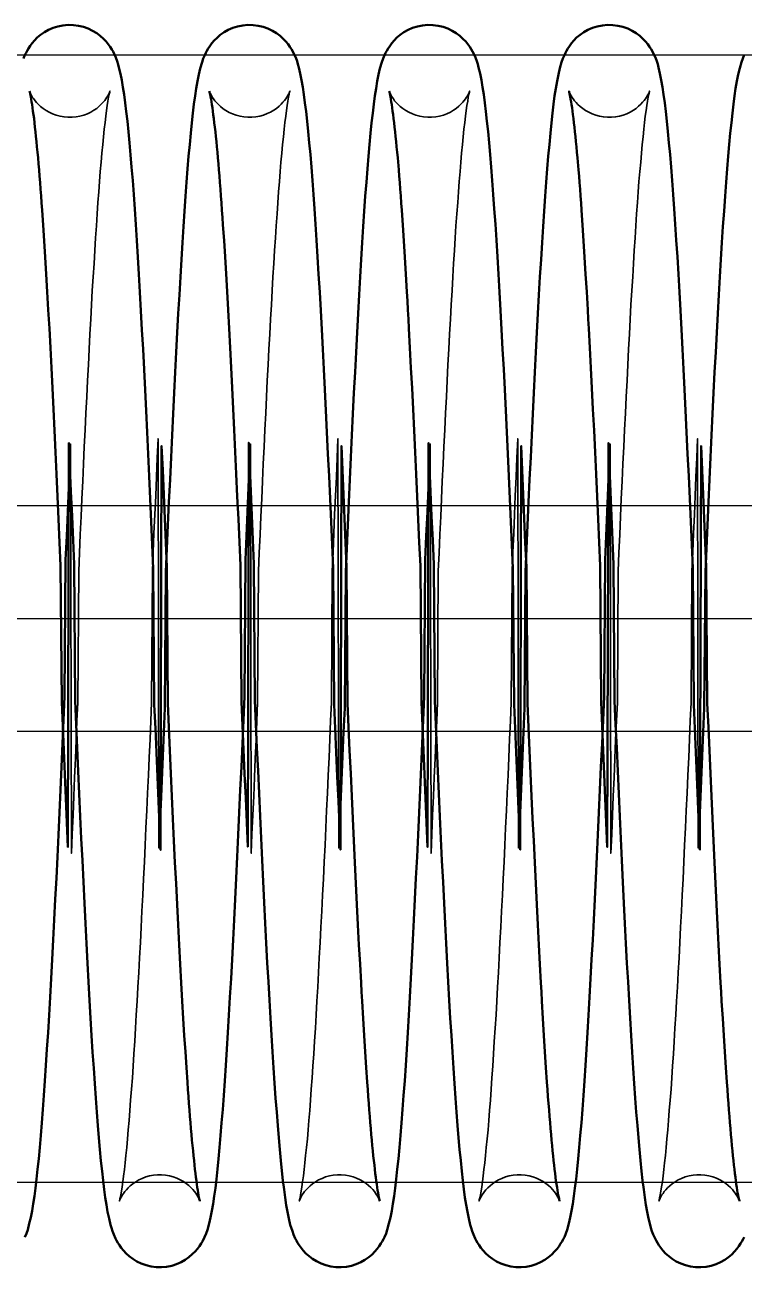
# Model space of a CAD drawing. Header units: millimetres. Extents: x 0 to 190005487, y 0 to 455456909.
# Drawn here: x 92431.6 to 92463.5, y 28280.8 to 28335.9 of the extents above; entities that cross this region are included whole.
import ezdxf

# ---------------------------------------------------------------- set-up
doc = ezdxf.new("R2010")
doc.units = ezdxf.units.MM
doc.header["$LTSCALE"] = 400
doc.header["$MEASUREMENT"] = 0
doc.linetypes.add('ACAD_ISO04W100', pattern=[30, 24, -3, 0, -3])
doc.linetypes.add('CEN', pattern=[35, 30, -2, 1, -2])
doc.layers.get('0').update_dxf_attribs({"linetype": 'CONTINUOUS'})
doc.layers.add('cen', color=1, linetype='ACAD_ISO04W100')
doc.layers.add('가려진 것(ISO)', color=7, linetype='CONTINUOUS', lineweight=35)
doc.layers.add('가시적인 것(ISO)', color=7, linetype='CONTINUOUS', lineweight=50)

# ---------------------------------------------------------------- blocks, each defined once
blk = doc.blocks.new('토션스프링 3')
at = {"layer": '가려진 것(ISO)', "flags": 128}
for points in [[(21462081.22, -50952857.63), (21462081.23, -50952857.65), (21462081.25, -50952857.7), (21462081.29, -50952857.81), (21462081.37, -50952857.97), (21462081.43, -50952858.07), (21462081.5, -50952858.19), (21462081.59, -50952858.33), (21462081.71, -50952858.48), (21462081.85, -50952858.65), (21462082.01, -50952858.82), (21462082.21, -50952859), (21462082.44, -50952859.18), (21462082.69, -50952859.35), (21462082.97, -50952859.51), (21462083.27, -50952859.65), (21462083.59, -50952859.77), (21462083.93, -50952859.86), (21462084.28, -50952859.92), (21462084.63, -50952859.95), (21462084.99, -50952859.95), (21462085.35, -50952859.91), (21462085.69, -50952859.85), (21462086.03, -50952859.76), (21462086.35, -50952859.64), (21462086.65, -50952859.49), (21462086.93, -50952859.33), (21462087.18, -50952859.16), (21462087.4, -50952858.98), (21462087.59, -50952858.8), (21462087.75, -50952858.62), (21462087.89, -50952858.46), (21462088, -50952858.31), (21462088.09, -50952858.17), (21462088.16, -50952858.06), (21462088.22, -50952857.95), (21462088.26, -50952857.87), (21462088.32, -50952857.74), (21462088.35, -50952857.67), (21462088.36, -50952857.63), (21462088.36, -50952857.63), (21462088.35, -50952857.67), (21462088.33, -50952857.73), (21462088.31, -50952857.81), (21462088.29, -50952857.91), (21462088.24, -50952858.17), (21462088.18, -50952858.51), (21462088.12, -50952858.9), (21462088.06, -50952859.35), (21462087.99, -50952859.86), (21462087.92, -50952860.41), (21462087.85, -50952861.02), (21462087.78, -50952861.68), (21462087.72, -50952862.38), (21462087.64, -50952863.13), (21462087.57, -50952863.92), (21462087.5, -50952864.76), (21462087.43, -50952865.64), (21462087.36, -50952866.56), (21462087.29, -50952867.52), (21462087.22, -50952868.53), (21462087.15, -50952869.57), (21462087.08, -50952870.65), (21462087.01, -50952871.77), (21462086.94, -50952872.92), (21462086.86, -50952874.11), (21462086.79, -50952875.33), (21462086.72, -50952876.58), (21462086.65, -50952877.86), (21462086.58, -50952879.18), (21462086.51, -50952880.53), (21462086.44, -50952881.9), (21462086.36, -50952883.31), (21462086.29, -50952884.74), (21462086.22, -50952886.2), (21462086.15, -50952887.68), (21462086.08, -50952889.18), (21462086.01, -50952890.7), (21462085.94, -50952892.23), (21462085.86, -50952893.79), (21462085.79, -50952895.37), (21462085.72, -50952896.96), (21462085.65, -50952898.58), (21462085.58, -50952900.21), (21462085.51, -50952911.85), (21462085.43, -50952913.5), (21462085.36, -50952915.16), (21462085.29, -50952916.83), (21462085.22, -50952918.5), (21462085.15, -50952920.18), (21462085.08, -50952921.86), (21462085.01, -50952923.54), (21462084.93, -50952925.23), (21462084.86, -50952888.93), (21462084.79, -50952890.62)], [(21462097.17, -50952857.63), (21462097.17, -50952857.65), (21462097.2, -50952857.7), (21462097.24, -50952857.81), (21462097.32, -50952857.97), (21462097.38, -50952858.08), (21462097.45, -50952858.2), (21462097.54, -50952858.33), (21462097.66, -50952858.48), (21462097.8, -50952858.65), (21462097.97, -50952858.83), (21462098.16, -50952859.01), (21462098.39, -50952859.19), (21462098.64, -50952859.36), (21462098.93, -50952859.52), (21462099.23, -50952859.66), (21462099.55, -50952859.77), (21462099.89, -50952859.86), (21462100.24, -50952859.92), (21462100.59, -50952859.95), (21462100.95, -50952859.95), (21462101.3, -50952859.91), (21462101.65, -50952859.85), (21462101.98, -50952859.76), (21462102.3, -50952859.63), (21462102.6, -50952859.49), (21462102.88, -50952859.33), (21462103.13, -50952859.16), (21462103.35, -50952858.98), (21462103.54, -50952858.8), (21462103.7, -50952858.62), (21462103.84, -50952858.46), (21462103.95, -50952858.31), (21462104.04, -50952858.17), (21462104.11, -50952858.05), (21462104.17, -50952857.95), (21462104.21, -50952857.87), (21462104.27, -50952857.74), (21462104.29, -50952857.67), (21462104.31, -50952857.63), (21462104.31, -50952857.64), (21462104.3, -50952857.67), (21462104.28, -50952857.73), (21462104.26, -50952857.81), (21462104.24, -50952857.91), (21462104.19, -50952858.17), (21462104.13, -50952858.51), (21462104.07, -50952858.9), (21462104, -50952859.35), (21462103.94, -50952859.86), (21462103.87, -50952860.42), (21462103.8, -50952861.02), (21462103.73, -50952861.68), (21462103.66, -50952862.38), (21462103.59, -50952863.13), (21462103.52, -50952863.93), (21462103.45, -50952864.76), (21462103.38, -50952865.64), (21462103.31, -50952866.56), (21462103.24, -50952867.53), (21462103.17, -50952868.53), (21462103.1, -50952869.57), (21462103.03, -50952870.66), (21462102.95, -50952871.77), (21462102.88, -50952872.93), (21462102.81, -50952874.11), (21462102.74, -50952875.33), (21462102.67, -50952876.58), (21462102.6, -50952877.86), (21462102.53, -50952879.18), (21462102.45, -50952880.53), (21462102.38, -50952881.91), (21462102.31, -50952883.31), (21462102.24, -50952884.74), (21462102.17, -50952886.2), (21462102.1, -50952887.68), (21462102.03, -50952889.18), (21462101.95, -50952890.7), (21462101.88, -50952892.24), (21462101.81, -50952893.79), (21462101.74, -50952895.37), (21462101.67, -50952896.97), (21462101.6, -50952898.58), (21462101.52, -50952900.21), (21462101.45, -50952911.85), (21462101.38, -50952913.5), (21462101.31, -50952915.16), (21462101.24, -50952916.83), (21462101.17, -50952918.5), (21462101.1, -50952920.18), (21462101.02, -50952921.86), (21462100.95, -50952923.54), (21462100.88, -50952925.23), (21462100.81, -50952888.93), (21462100.74, -50952890.62)], [(21462113.12, -50952857.63), (21462113.12, -50952857.65), (21462113.14, -50952857.7), (21462113.19, -50952857.81), (21462113.26, -50952857.97), (21462113.32, -50952858.07), (21462113.4, -50952858.19), (21462113.49, -50952858.33), (21462113.6, -50952858.48), (21462113.74, -50952858.65), (21462113.91, -50952858.82), (21462114.1, -50952859), (21462114.33, -50952859.18), (21462114.58, -50952859.35), (21462114.86, -50952859.51), (21462115.17, -50952859.65), (21462115.49, -50952859.77), (21462115.82, -50952859.86), (21462116.17, -50952859.92), (21462116.53, -50952859.95), (21462116.88, -50952859.95), (21462117.24, -50952859.92), (21462117.59, -50952859.85), (21462117.92, -50952859.76), (21462118.24, -50952859.64), (21462118.54, -50952859.49), (21462118.82, -50952859.33), (21462119.07, -50952859.16), (21462119.29, -50952858.98), (21462119.48, -50952858.8), (21462119.65, -50952858.62), (21462119.78, -50952858.46), (21462119.89, -50952858.31), (21462119.98, -50952858.17), (21462120.06, -50952858.06), (21462120.11, -50952857.95), (21462120.15, -50952857.87), (21462120.21, -50952857.74), (21462120.24, -50952857.67), (21462120.25, -50952857.63), (21462120.25, -50952857.63), (21462120.24, -50952857.67), (21462120.23, -50952857.73), (21462120.21, -50952857.81), (21462120.19, -50952857.91), (21462120.13, -50952858.17), (21462120.08, -50952858.51), (21462120.01, -50952858.9), (21462119.95, -50952859.35), (21462119.88, -50952859.86), (21462119.82, -50952860.41), (21462119.75, -50952861.02), (21462119.68, -50952861.68), (21462119.61, -50952862.38), (21462119.54, -50952863.13), (21462119.47, -50952863.92), (21462119.4, -50952864.76), (21462119.33, -50952865.64), (21462119.26, -50952866.56), (21462119.19, -50952867.52), (21462119.11, -50952868.53), (21462119.04, -50952869.57), (21462118.97, -50952870.65), (21462118.9, -50952871.77), (21462118.83, -50952872.92), (21462118.76, -50952874.11), (21462118.69, -50952875.33), (21462118.62, -50952876.58), (21462118.54, -50952877.86), (21462118.47, -50952879.18), (21462118.4, -50952880.53), (21462118.33, -50952881.9), (21462118.26, -50952883.31), (21462118.19, -50952884.74), (21462118.12, -50952886.2), (21462118.04, -50952887.68), (21462117.97, -50952889.18), (21462117.9, -50952890.7), (21462117.83, -50952892.23), (21462117.76, -50952893.79), (21462117.69, -50952895.37), (21462117.62, -50952896.96), (21462117.54, -50952898.58), (21462117.47, -50952900.21), (21462117.4, -50952911.85), (21462117.33, -50952913.5), (21462117.26, -50952915.16), (21462117.19, -50952916.83), (21462117.11, -50952918.5), (21462117.04, -50952920.18), (21462116.97, -50952921.86), (21462116.9, -50952923.54), (21462116.83, -50952925.23), (21462116.76, -50952888.93), (21462116.68, -50952890.62)], [(21462129.06, -50952857.63), (21462129.07, -50952857.65), (21462129.09, -50952857.7), (21462129.13, -50952857.81), (21462129.21, -50952857.97), (21462129.27, -50952858.07), (21462129.34, -50952858.19), (21462129.43, -50952858.33), (21462129.55, -50952858.48), (21462129.69, -50952858.65), (21462129.85, -50952858.82), (21462130.05, -50952859), (21462130.28, -50952859.18), (21462130.53, -50952859.35), (21462130.81, -50952859.51), (21462131.11, -50952859.65), (21462131.43, -50952859.77), (21462131.77, -50952859.86), (21462132.12, -50952859.92), (21462132.47, -50952859.95), (21462132.83, -50952859.95), (21462133.19, -50952859.92), (21462133.53, -50952859.85), (21462133.87, -50952859.76), (21462134.19, -50952859.64), (21462134.49, -50952859.49), (21462134.77, -50952859.33), (21462135.02, -50952859.16), (21462135.24, -50952858.98), (21462135.43, -50952858.8), (21462135.59, -50952858.62), (21462135.73, -50952858.46), (21462135.84, -50952858.31), (21462135.93, -50952858.17), (21462136, -50952858.06), (21462136.06, -50952857.95), (21462136.1, -50952857.87), (21462136.16, -50952857.74), (21462136.19, -50952857.67), (21462136.2, -50952857.63), (21462136.2, -50952857.63), (21462136.19, -50952857.67), (21462136.17, -50952857.73), (21462136.16, -50952857.81), (21462136.13, -50952857.91), (21462136.08, -50952858.17), (21462136.02, -50952858.51), (21462135.96, -50952858.9), (21462135.9, -50952859.35), (21462135.83, -50952859.86), (21462135.76, -50952860.41), (21462135.69, -50952861.02), (21462135.63, -50952861.68), (21462135.56, -50952862.38), (21462135.49, -50952863.13), (21462135.42, -50952863.92), (21462135.34, -50952864.76), (21462135.27, -50952865.64), (21462135.2, -50952866.56), (21462135.13, -50952867.52), (21462135.06, -50952868.53), (21462134.99, -50952869.57), (21462134.92, -50952870.65), (21462134.85, -50952871.77), (21462134.78, -50952872.92), (21462134.71, -50952874.11), (21462134.63, -50952875.33), (21462134.56, -50952876.58), (21462134.49, -50952877.86), (21462134.42, -50952879.18), (21462134.35, -50952880.53), (21462134.28, -50952881.9), (21462134.21, -50952883.31), (21462134.13, -50952884.74), (21462134.06, -50952886.2), (21462133.99, -50952887.68), (21462133.92, -50952889.18), (21462133.85, -50952890.7), (21462133.78, -50952892.23), (21462133.7, -50952893.79), (21462133.63, -50952895.37), (21462133.56, -50952896.96), (21462133.49, -50952898.58), (21462133.42, -50952900.21), (21462133.35, -50952911.85), (21462133.28, -50952913.5), (21462133.2, -50952915.16), (21462133.13, -50952916.83), (21462133.06, -50952918.5), (21462132.99, -50952920.18), (21462132.92, -50952921.86), (21462132.85, -50952923.54), (21462132.77, -50952925.23), (21462132.7, -50952888.93), (21462132.63, -50952890.62)], [(21462096.33, -50952956.08), (21462096.33, -50952956.06), (21462096.31, -50952956.01), (21462096.26, -50952955.9), (21462096.18, -50952955.74), (21462096.13, -50952955.64), (21462096.05, -50952955.52), (21462095.96, -50952955.38), (21462095.85, -50952955.23), (21462095.71, -50952955.06), (21462095.54, -50952954.89), (21462095.35, -50952954.71), (21462095.12, -50952954.53), (21462094.87, -50952954.36), (21462094.59, -50952954.2), (21462094.29, -50952954.06), (21462093.96, -50952953.94), (21462093.63, -50952953.85), (21462093.28, -50952953.79), (21462092.92, -50952953.76), (21462092.57, -50952953.76), (21462092.22, -50952953.79), (21462091.87, -50952953.86), (21462091.53, -50952953.95), (21462091.21, -50952954.07), (21462090.91, -50952954.21), (21462090.64, -50952954.37), (21462090.38, -50952954.55), (21462090.16, -50952954.73), (21462089.97, -50952954.91), (21462089.81, -50952955.08), (21462089.67, -50952955.25), (21462089.56, -50952955.4), (21462089.47, -50952955.53), (21462089.4, -50952955.65), (21462089.34, -50952955.75), (21462089.3, -50952955.84), (21462089.24, -50952955.97), (21462089.21, -50952956.04), (21462089.2, -50952956.08), (21462089.2, -50952956.08), (21462089.21, -50952956.04), (21462089.22, -50952955.99), (21462089.24, -50952955.9), (21462089.26, -50952955.8), (21462089.31, -50952955.54), (21462089.37, -50952955.21), (21462089.43, -50952954.82), (21462089.49, -50952954.37), (21462089.56, -50952953.87), (21462089.63, -50952953.3), (21462089.7, -50952952.69), (21462089.77, -50952952.03), (21462089.84, -50952951.32), (21462089.91, -50952950.56), (21462089.98, -50952949.77), (21462090.05, -50952948.93), (21462090.12, -50952948.05), (21462090.19, -50952947.13), (21462090.26, -50952946.17), (21462090.34, -50952945.16), (21462090.41, -50952944.12), (21462090.48, -50952943.03), (21462090.55, -50952941.91), (21462090.62, -50952940.76), (21462090.69, -50952939.57), (21462090.76, -50952938.35), (21462090.84, -50952937.1), (21462090.91, -50952935.82), (21462090.98, -50952934.51), (21462091.05, -50952933.16), (21462091.12, -50952931.78), (21462091.19, -50952930.38), (21462091.26, -50952928.95), (21462091.34, -50952927.49), (21462091.41, -50952926.01), (21462091.48, -50952924.51), (21462091.55, -50952922.99), (21462091.62, -50952921.45), (21462091.69, -50952919.89), (21462091.76, -50952918.32), (21462091.84, -50952916.73), (21462091.91, -50952915.12), (21462091.98, -50952913.49), (21462092.05, -50952911.85), (21462092.12, -50952900.2), (21462092.19, -50952898.54), (21462092.26, -50952896.87), (21462092.34, -50952895.2), (21462092.41, -50952893.52), (21462092.48, -50952891.84), (21462092.55, -50952890.16), (21462092.62, -50952888.47), (21462092.69, -50952924.78), (21462092.76, -50952923.09)], [(21462112.28, -50952956.08), (21462112.27, -50952956.06), (21462112.25, -50952956.01), (21462112.21, -50952955.9), (21462112.13, -50952955.74), (21462112.07, -50952955.64), (21462112, -50952955.52), (21462111.91, -50952955.38), (21462111.8, -50952955.23), (21462111.66, -50952955.06), (21462111.49, -50952954.89), (21462111.29, -50952954.71), (21462111.07, -50952954.53), (21462110.81, -50952954.36), (21462110.53, -50952954.2), (21462110.23, -50952954.06), (21462109.91, -50952953.94), (21462109.57, -50952953.85), (21462109.23, -50952953.79), (21462108.87, -50952953.76), (21462108.52, -50952953.76), (21462108.16, -50952953.79), (21462107.81, -50952953.86), (21462107.48, -50952953.95), (21462107.16, -50952954.07), (21462106.86, -50952954.21), (21462106.58, -50952954.37), (21462106.33, -50952954.55), (21462106.11, -50952954.73), (21462105.92, -50952954.91), (21462105.75, -50952955.08), (21462105.62, -50952955.25), (21462105.5, -50952955.4), (21462105.41, -50952955.53), (21462105.34, -50952955.65), (21462105.29, -50952955.75), (21462105.24, -50952955.84), (21462105.19, -50952955.97), (21462105.16, -50952956.04), (21462105.14, -50952956.08), (21462105.14, -50952956.08), (21462105.15, -50952956.04), (21462105.17, -50952955.99), (21462105.19, -50952955.9), (21462105.21, -50952955.8), (21462105.26, -50952955.54), (21462105.32, -50952955.21), (21462105.38, -50952954.82), (21462105.44, -50952954.37), (21462105.51, -50952953.86), (21462105.57, -50952953.3), (21462105.64, -50952952.69), (21462105.71, -50952952.03), (21462105.79, -50952951.32), (21462105.86, -50952950.56), (21462105.93, -50952949.77), (21462106, -50952948.93), (21462106.07, -50952948.05), (21462106.14, -50952947.13), (21462106.21, -50952946.17), (21462106.28, -50952945.16), (21462106.35, -50952944.12), (21462106.43, -50952943.03), (21462106.5, -50952941.91), (21462106.57, -50952940.76), (21462106.64, -50952939.57), (21462106.71, -50952938.35), (21462106.78, -50952937.1), (21462106.85, -50952935.82), (21462106.92, -50952934.51), (21462107, -50952933.16), (21462107.07, -50952931.78), (21462107.14, -50952930.38), (21462107.21, -50952928.95), (21462107.28, -50952927.49), (21462107.35, -50952926.01), (21462107.43, -50952924.51), (21462107.5, -50952922.99), (21462107.57, -50952921.45), (21462107.64, -50952919.89), (21462107.71, -50952918.32), (21462107.78, -50952916.73), (21462107.85, -50952915.12), (21462107.92, -50952913.49), (21462108, -50952911.85), (21462108.07, -50952900.2), (21462108.14, -50952898.54), (21462108.21, -50952896.87), (21462108.28, -50952895.2), (21462108.35, -50952893.52), (21462108.43, -50952891.84), (21462108.5, -50952890.16), (21462108.57, -50952888.47), (21462108.64, -50952924.78), (21462108.71, -50952923.09)], [(21462128.23, -50952956.08), (21462128.22, -50952956.06), (21462128.2, -50952956.01), (21462128.16, -50952955.9), (21462128.08, -50952955.74), (21462128.02, -50952955.64), (21462127.95, -50952955.52), (21462127.86, -50952955.38), (21462127.74, -50952955.23), (21462127.6, -50952955.06), (21462127.44, -50952954.89), (21462127.24, -50952954.71), (21462127.02, -50952954.53), (21462126.76, -50952954.36), (21462126.48, -50952954.2), (21462126.18, -50952954.06), (21462125.86, -50952953.94), (21462125.52, -50952953.85), (21462125.17, -50952953.79), (21462124.82, -50952953.76), (21462124.46, -50952953.76), (21462124.11, -50952953.79), (21462123.76, -50952953.86), (21462123.43, -50952953.95), (21462123.11, -50952954.07), (21462122.81, -50952954.21), (21462122.53, -50952954.37), (21462122.28, -50952954.55), (21462122.06, -50952954.73), (21462121.86, -50952954.91), (21462121.7, -50952955.08), (21462121.56, -50952955.25), (21462121.45, -50952955.4), (21462121.36, -50952955.53), (21462121.29, -50952955.65), (21462121.23, -50952955.75), (21462121.19, -50952955.84), (21462121.13, -50952955.97), (21462121.1, -50952956.04), (21462121.09, -50952956.08), (21462121.09, -50952956.08), (21462121.1, -50952956.04), (21462121.11, -50952955.99), (21462121.13, -50952955.9), (21462121.16, -50952955.8), (21462121.21, -50952955.54), (21462121.27, -50952955.21), (21462121.33, -50952954.82), (21462121.39, -50952954.37), (21462121.45, -50952953.86), (21462121.52, -50952953.3), (21462121.59, -50952952.69), (21462121.66, -50952952.03), (21462121.73, -50952951.32), (21462121.8, -50952950.57), (21462121.88, -50952949.77), (21462121.95, -50952948.93), (21462122.02, -50952948.05), (21462122.09, -50952947.13), (21462122.16, -50952946.17), (21462122.23, -50952945.16), (21462122.3, -50952944.12), (21462122.37, -50952943.03), (21462122.44, -50952941.92), (21462122.51, -50952940.76), (21462122.59, -50952939.57), (21462122.66, -50952938.35), (21462122.73, -50952937.1), (21462122.8, -50952935.82), (21462122.87, -50952934.51), (21462122.94, -50952933.16), (21462123.01, -50952931.78), (21462123.09, -50952930.38), (21462123.16, -50952928.95), (21462123.23, -50952927.49), (21462123.3, -50952926.01), (21462123.37, -50952924.51), (21462123.44, -50952922.99), (21462123.51, -50952921.45), (21462123.59, -50952919.89), (21462123.66, -50952918.32), (21462123.73, -50952916.73), (21462123.8, -50952915.12), (21462123.87, -50952913.49), (21462123.94, -50952911.85), (21462124.02, -50952900.2), (21462124.09, -50952898.54), (21462124.16, -50952896.87), (21462124.23, -50952895.2), (21462124.3, -50952893.52), (21462124.37, -50952891.84), (21462124.44, -50952890.15), (21462124.52, -50952888.47), (21462124.59, -50952924.78), (21462124.66, -50952923.09)], [(21462144.17, -50952956.08), (21462144.17, -50952956.06), (21462144.15, -50952956.01), (21462144.1, -50952955.9), (21462144.03, -50952955.74), (21462143.97, -50952955.64), (21462143.9, -50952955.52), (21462143.8, -50952955.38), (21462143.69, -50952955.23), (21462143.55, -50952955.06), (21462143.38, -50952954.89), (21462143.19, -50952954.71), (21462142.96, -50952954.53), (21462142.71, -50952954.36), (21462142.43, -50952954.2), (21462142.13, -50952954.06), (21462141.81, -50952953.94), (21462141.47, -50952953.85), (21462141.12, -50952953.79), (21462140.76, -50952953.76), (21462140.41, -50952953.76), (21462140.06, -50952953.79), (21462139.71, -50952953.86), (21462139.37, -50952953.95), (21462139.05, -50952954.07), (21462138.75, -50952954.21), (21462138.48, -50952954.37), (21462138.22, -50952954.55), (21462138, -50952954.73), (21462137.81, -50952954.91), (21462137.65, -50952955.08), (21462137.51, -50952955.25), (21462137.4, -50952955.4), (21462137.31, -50952955.53), (21462137.24, -50952955.65), (21462137.18, -50952955.75), (21462137.14, -50952955.84), (21462137.08, -50952955.97), (21462137.05, -50952956.04), (21462137.04, -50952956.08), (21462137.04, -50952956.08), (21462137.05, -50952956.04), (21462137.06, -50952955.99), (21462137.08, -50952955.9), (21462137.1, -50952955.8), (21462137.16, -50952955.54), (21462137.21, -50952955.21), (21462137.27, -50952954.82), (21462137.34, -50952954.37), (21462137.4, -50952953.86), (21462137.47, -50952953.3), (21462137.54, -50952952.69), (21462137.61, -50952952.03), (21462137.68, -50952951.32), (21462137.75, -50952950.57), (21462137.82, -50952949.77), (21462137.89, -50952948.93), (21462137.96, -50952948.05), (21462138.03, -50952947.13), (21462138.11, -50952946.17), (21462138.18, -50952945.16), (21462138.25, -50952944.12), (21462138.32, -50952943.03), (21462138.39, -50952941.92), (21462138.46, -50952940.76), (21462138.53, -50952939.57), (21462138.6, -50952938.35), (21462138.68, -50952937.1), (21462138.75, -50952935.82), (21462138.82, -50952934.51), (21462138.89, -50952933.16), (21462138.96, -50952931.78), (21462139.03, -50952930.38), (21462139.1, -50952928.95), (21462139.18, -50952927.49), (21462139.25, -50952926.01), (21462139.32, -50952924.51), (21462139.39, -50952922.99), (21462139.46, -50952921.45), (21462139.53, -50952919.89), (21462139.6, -50952918.32), (21462139.68, -50952916.73), (21462139.75, -50952915.12), (21462139.82, -50952913.49), (21462139.89, -50952911.85), (21462139.96, -50952900.2), (21462140.03, -50952898.54), (21462140.11, -50952896.87), (21462140.18, -50952895.2), (21462140.25, -50952893.52), (21462140.32, -50952891.84), (21462140.39, -50952890.15), (21462140.46, -50952888.47), (21462140.53, -50952924.78), (21462140.61, -50952923.09)]]:
    blk.add_lwpolyline(points, dxfattribs=at)
at = {"layer": '가시적인 것(ISO)', "flags": 128}
for points in [[(21462080.68, -50952854.75), (21462080.82, -50952854.42), (21462080.91, -50952854.24), (21462081.01, -50952854.05), (21462081.13, -50952853.84), (21462081.27, -50952853.62), (21462081.45, -50952853.38), (21462081.66, -50952853.14), (21462081.91, -50952852.89), (21462082.2, -50952852.64), (21462082.54, -50952852.41), (21462082.91, -50952852.2), (21462083.31, -50952852.02), (21462083.74, -50952851.89), (21462084.19, -50952851.8), (21462084.65, -50952851.76), (21462085.11, -50952851.77), (21462085.57, -50952851.83), (21462086.01, -50952851.94), (21462086.43, -50952852.09), (21462086.82, -50952852.28), (21462087.18, -50952852.5), (21462087.5, -50952852.74), (21462087.78, -50952852.99), (21462088.01, -50952853.24), (21462088.21, -50952853.48), (21462088.37, -50952853.71), (21462088.51, -50952853.93), (21462088.63, -50952854.13), (21462088.73, -50952854.32), (21462088.89, -50952854.66), (21462089, -50952854.97), (21462089.09, -50952855.26), (21462089.15, -50952855.53), (21462089.29, -50952856.09), (21462089.4, -50952856.66), (21462089.51, -50952857.28), (21462089.61, -50952857.94), (21462089.71, -50952858.67), (21462089.8, -50952859.45), (21462089.9, -50952860.31), (21462089.99, -50952861.23), (21462090.09, -50952862.22), (21462090.18, -50952863.27), (21462090.27, -50952864.38), (21462090.37, -50952865.56), (21462090.46, -50952866.8), (21462090.55, -50952868.09), (21462090.64, -50952869.45), (21462090.73, -50952870.87), (21462090.83, -50952872.35), (21462090.92, -50952873.88), (21462091.01, -50952875.47), (21462091.1, -50952877.11), (21462091.19, -50952878.8), (21462091.29, -50952880.53), (21462091.38, -50952882.31), (21462091.47, -50952884.12), (21462091.56, -50952885.98), (21462091.65, -50952887.89), (21462091.74, -50952889.83), (21462091.84, -50952891.8), (21462091.93, -50952893.81), (21462092.02, -50952895.84), (21462092.11, -50952897.89), (21462092.2, -50952899.97), (21462092.29, -50952912.06), (21462092.38, -50952914.17), (21462092.48, -50952916.3), (21462092.57, -50952918.45), (21462092.66, -50952920.61), (21462092.75, -50952922.77), (21462092.84, -50952924.94), (21462092.93, -50952889.11), (21462093.03, -50952891.26), (21462093.12, -50952893.41), (21462093.21, -50952895.56), (21462093.3, -50952897.7), (21462093.39, -50952899.83), (21462093.48, -50952911.95), (21462093.58, -50952914.04), (21462093.67, -50952916.12), (21462093.76, -50952918.17), (21462093.85, -50952920.18), (21462093.94, -50952922.17), (21462094.03, -50952924.12), (21462094.12, -50952926.05), (21462094.22, -50952927.93), (21462094.31, -50952929.79), (21462094.4, -50952931.59), (21462094.49, -50952933.36), (21462094.58, -50952935.07), (21462094.67, -50952936.73), (21462094.76, -50952938.34), (21462094.86, -50952939.9), (21462094.95, -50952941.4), (21462095.04, -50952942.84), (21462095.13, -50952944.23), (21462095.22, -50952945.55), (21462095.27, -50952946.19), (21462095.31, -50952946.81), (21462095.36, -50952947.42), (21462095.4, -50952948), (21462095.45, -50952948.57), (21462095.49, -50952949.12), (21462095.54, -50952949.66), (21462095.58, -50952950.18), (21462095.63, -50952950.67), (21462095.67, -50952951.16), (21462095.72, -50952951.62), (21462095.76, -50952952.06), (21462095.81, -50952952.49), (21462095.85, -50952952.89), (21462095.89, -50952953.27), (21462095.94, -50952953.64), (21462095.98, -50952953.98), (21462096.02, -50952954.3), (21462096.06, -50952954.6), (21462096.1, -50952954.88), (21462096.14, -50952955.13), (21462096.18, -50952955.36), (21462096.22, -50952955.56), (21462096.25, -50952955.73), (21462096.28, -50952955.88), (21462096.31, -50952955.98), (21462096.33, -50952956.05), (21462096.33, -50952956.08)], [(21462092.76, -50952923.09), (21462092.86, -50952920.93), (21462092.95, -50952918.77), (21462093.04, -50952916.62), (21462093.13, -50952914.48), (21462093.22, -50952912.36), (21462093.31, -50952900.26), (21462093.41, -50952898.19), (21462093.5, -50952896.13), (21462093.59, -50952894.1), (21462093.68, -50952892.09), (21462093.77, -50952890.11), (21462093.86, -50952888.16), (21462093.96, -50952886.25), (21462094.05, -50952884.38), (21462094.14, -50952882.56), (21462094.23, -50952880.78), (21462094.32, -50952879.04), (21462094.41, -50952877.35), (21462094.51, -50952875.7), (21462094.6, -50952874.1), (21462094.69, -50952872.56), (21462094.78, -50952871.07), (21462094.87, -50952869.64), (21462094.97, -50952868.27), (21462095.06, -50952866.96), (21462095.15, -50952865.72), (21462095.24, -50952864.53), (21462095.33, -50952863.41), (21462095.43, -50952862.36), (21462095.52, -50952861.37), (21462095.62, -50952860.44), (21462095.71, -50952859.58), (21462095.8, -50952858.79), (21462095.9, -50952858.06), (21462096, -50952857.39), (21462096.11, -50952856.76), (21462096.23, -50952856.17), (21462096.36, -50952855.62), (21462096.52, -50952855.06), (21462096.63, -50952854.75), (21462096.77, -50952854.43), (21462096.85, -50952854.25), (21462096.95, -50952854.05), (21462097.07, -50952853.85), (21462097.22, -50952853.63), (21462097.39, -50952853.39), (21462097.6, -50952853.14), (21462097.85, -50952852.9), (21462098.14, -50952852.65), (21462098.47, -50952852.41), (21462098.84, -50952852.21), (21462099.25, -50952852.03), (21462099.68, -50952851.89), (21462100.13, -50952851.8), (21462100.58, -50952851.76), (21462101.05, -50952851.77), (21462101.51, -50952851.83), (21462101.95, -50952851.93), (21462102.37, -50952852.09), (21462102.76, -50952852.27), (21462103.12, -50952852.49), (21462103.44, -50952852.73), (21462103.71, -50952852.98), (21462103.95, -50952853.23), (21462104.15, -50952853.47), (21462104.31, -50952853.7), (21462104.45, -50952853.92), (21462104.57, -50952854.12), (21462104.67, -50952854.31), (21462104.83, -50952854.65), (21462104.95, -50952854.97), (21462105.03, -50952855.25), (21462105.1, -50952855.53), (21462105.23, -50952856.08), (21462105.35, -50952856.66), (21462105.46, -50952857.28), (21462105.56, -50952857.94), (21462105.65, -50952858.66), (21462105.75, -50952859.45), (21462105.85, -50952860.3), (21462105.94, -50952861.22), (21462106.03, -50952862.21), (21462106.13, -50952863.26), (21462106.22, -50952864.37), (21462106.31, -50952865.55), (21462106.41, -50952866.79), (21462106.5, -50952868.08), (21462106.59, -50952869.44), (21462106.68, -50952870.86), (21462106.77, -50952872.33), (21462106.86, -50952873.87), (21462106.96, -50952875.46), (21462107.05, -50952877.1), (21462107.14, -50952878.79), (21462107.23, -50952880.52), (21462107.32, -50952882.3), (21462107.41, -50952884.11), (21462107.51, -50952885.97), (21462107.6, -50952887.87), (21462107.69, -50952889.81), (21462107.78, -50952891.79), (21462107.87, -50952893.79), (21462107.96, -50952895.83), (21462108.06, -50952897.88), (21462108.15, -50952899.96), (21462108.24, -50952912.05), (21462108.33, -50952914.16), (21462108.42, -50952916.29), (21462108.51, -50952918.44), (21462108.61, -50952920.6), (21462108.7, -50952922.76), (21462108.79, -50952924.93), (21462108.88, -50952889.1), (21462108.97, -50952891.26), (21462109.06, -50952893.41), (21462109.15, -50952895.55), (21462109.25, -50952897.69), (21462109.34, -50952899.82), (21462109.43, -50952911.94), (21462109.52, -50952914.04), (21462109.61, -50952916.11), (21462109.71, -50952918.16), (21462109.8, -50952920.18), (21462109.89, -50952922.16), (21462109.98, -50952924.12), (21462110.07, -50952926.04), (21462110.16, -50952927.93), (21462110.25, -50952929.78), (21462110.35, -50952931.59), (21462110.44, -50952933.35), (21462110.53, -50952935.07), (21462110.62, -50952936.73), (21462110.67, -50952937.54), (21462110.71, -50952938.34), (21462110.8, -50952939.89), (21462110.89, -50952941.39), (21462110.98, -50952942.84), (21462111.08, -50952944.23), (21462111.17, -50952945.55), (21462111.21, -50952946.19), (21462111.26, -50952946.81), (21462111.3, -50952947.42), (21462111.35, -50952948), (21462111.39, -50952948.57), (21462111.44, -50952949.12), (21462111.48, -50952949.66), (21462111.53, -50952950.17), (21462111.57, -50952950.67), (21462111.62, -50952951.15), (21462111.66, -50952951.62), (21462111.71, -50952952.06), (21462111.75, -50952952.49), (21462111.8, -50952952.89), (21462111.84, -50952953.27), (21462111.88, -50952953.64), (21462111.93, -50952953.98), (21462111.97, -50952954.3), (21462112.01, -50952954.6), (21462112.05, -50952954.88), (21462112.09, -50952955.13), (21462112.13, -50952955.36), (21462112.17, -50952955.56), (21462112.2, -50952955.73), (21462112.23, -50952955.88), (21462112.25, -50952955.98), (21462112.27, -50952956.05), (21462112.28, -50952956.08)], [(21462108.71, -50952923.09), (21462108.8, -50952920.93), (21462108.89, -50952918.77), (21462108.99, -50952916.62), (21462109.08, -50952914.48), (21462109.17, -50952912.36), (21462109.26, -50952900.26), (21462109.35, -50952898.19), (21462109.44, -50952896.13), (21462109.54, -50952894.1), (21462109.63, -50952892.09), (21462109.72, -50952890.11), (21462109.81, -50952888.16), (21462109.9, -50952886.25), (21462109.99, -50952884.38), (21462110.09, -50952882.56), (21462110.18, -50952880.78), (21462110.27, -50952879.04), (21462110.36, -50952877.35), (21462110.45, -50952875.7), (21462110.54, -50952874.1), (21462110.64, -50952872.56), (21462110.73, -50952871.07), (21462110.82, -50952869.64), (21462110.91, -50952868.27), (21462111, -50952866.96), (21462111.1, -50952865.72), (21462111.19, -50952864.53), (21462111.28, -50952863.41), (21462111.37, -50952862.36), (21462111.47, -50952861.37), (21462111.56, -50952860.44), (21462111.66, -50952859.58), (21462111.75, -50952858.79), (21462111.85, -50952858.06), (21462111.95, -50952857.39), (21462112.05, -50952856.76), (21462112.17, -50952856.17), (21462112.3, -50952855.62), (21462112.47, -50952855.06), (21462112.58, -50952854.75), (21462112.71, -50952854.43), (21462112.8, -50952854.25), (21462112.9, -50952854.05), (21462113.02, -50952853.85), (21462113.16, -50952853.63), (21462113.34, -50952853.39), (21462113.55, -50952853.14), (21462113.8, -50952852.89), (21462114.09, -50952852.65), (21462114.42, -50952852.41), (21462114.79, -50952852.21), (21462115.19, -50952852.03), (21462115.62, -50952851.89), (21462116.07, -50952851.8), (21462116.53, -50952851.76), (21462117, -50952851.77), (21462117.45, -50952851.83), (21462117.9, -50952851.93), (21462118.32, -50952852.09), (21462118.71, -50952852.27), (21462119.07, -50952852.49), (21462119.39, -50952852.73), (21462119.66, -50952852.98), (21462119.9, -50952853.23), (21462120.09, -50952853.47), (21462120.26, -50952853.7), (21462120.4, -50952853.92), (21462120.51, -50952854.12), (21462120.62, -50952854.31), (21462120.78, -50952854.66), (21462120.89, -50952854.97), (21462120.98, -50952855.25), (21462121.05, -50952855.53), (21462121.18, -50952856.08), (21462121.3, -50952856.66), (21462121.4, -50952857.28), (21462121.5, -50952857.94), (21462121.6, -50952858.66), (21462121.7, -50952859.45), (21462121.79, -50952860.3), (21462121.89, -50952861.22), (21462121.98, -50952862.21), (21462122.07, -50952863.26), (21462122.17, -50952864.37), (21462122.26, -50952865.55), (21462122.35, -50952866.79), (21462122.44, -50952868.08), (21462122.54, -50952869.44), (21462122.63, -50952870.86), (21462122.72, -50952872.33), (21462122.81, -50952873.87), (21462122.9, -50952875.46), (21462123, -50952877.1), (21462123.09, -50952878.79), (21462123.18, -50952880.52), (21462123.27, -50952882.3), (21462123.36, -50952884.11), (21462123.45, -50952885.97), (21462123.54, -50952887.87), (21462123.64, -50952889.81), (21462123.73, -50952891.79), (21462123.82, -50952893.79), (21462123.91, -50952895.83), (21462124, -50952897.88), (21462124.09, -50952899.96), (21462124.19, -50952912.05), (21462124.28, -50952914.16), (21462124.37, -50952916.29), (21462124.46, -50952918.44), (21462124.55, -50952920.6), (21462124.64, -50952922.76), (21462124.74, -50952924.93), (21462124.83, -50952889.1), (21462124.92, -50952891.26), (21462125.01, -50952893.41), (21462125.1, -50952895.55), (21462125.19, -50952897.69), (21462125.29, -50952899.82), (21462125.38, -50952911.94), (21462125.47, -50952914.04), (21462125.56, -50952916.11), (21462125.65, -50952918.16), (21462125.74, -50952920.18), (21462125.83, -50952922.16), (21462125.93, -50952924.12), (21462126.02, -50952926.04), (21462126.11, -50952927.93), (21462126.2, -50952929.78), (21462126.29, -50952931.59), (21462126.38, -50952933.35), (21462126.48, -50952935.07), (21462126.57, -50952936.73), (21462126.61, -50952937.54), (21462126.66, -50952938.34), (21462126.75, -50952939.89), (21462126.84, -50952941.39), (21462126.93, -50952942.84), (21462127.02, -50952944.23), (21462127.11, -50952945.55), (21462127.16, -50952946.19), (21462127.2, -50952946.81), (21462127.25, -50952947.42), (21462127.3, -50952948), (21462127.34, -50952948.57), (21462127.39, -50952949.12), (21462127.43, -50952949.66), (21462127.48, -50952950.17), (21462127.52, -50952950.67), (21462127.57, -50952951.15), (21462127.61, -50952951.62), (21462127.65, -50952952.06), (21462127.7, -50952952.49), (21462127.74, -50952952.89), (21462127.79, -50952953.27), (21462127.83, -50952953.64), (21462127.87, -50952953.98), (21462127.91, -50952954.3), (21462127.96, -50952954.6), (21462128, -50952954.88), (21462128.04, -50952955.13), (21462128.08, -50952955.36), (21462128.11, -50952955.56), (21462128.15, -50952955.73), (21462128.18, -50952955.88), (21462128.2, -50952955.98), (21462128.22, -50952956.05), (21462128.23, -50952956.08)], [(21462124.66, -50952923.09), (21462124.75, -50952920.93), (21462124.84, -50952918.77), (21462124.93, -50952916.62), (21462125.03, -50952914.48), (21462125.12, -50952912.36), (21462125.21, -50952900.26), (21462125.3, -50952898.19), (21462125.39, -50952896.13), (21462125.48, -50952894.1), (21462125.57, -50952892.09), (21462125.67, -50952890.11), (21462125.76, -50952888.16), (21462125.85, -50952886.25), (21462125.94, -50952884.38), (21462126.03, -50952882.56), (21462126.12, -50952880.78), (21462126.22, -50952879.04), (21462126.31, -50952877.35), (21462126.4, -50952875.7), (21462126.49, -50952874.1), (21462126.58, -50952872.56), (21462126.68, -50952871.07), (21462126.77, -50952869.64), (21462126.86, -50952868.27), (21462126.95, -50952866.96), (21462127.04, -50952865.72), (21462127.14, -50952864.53), (21462127.23, -50952863.41), (21462127.32, -50952862.36), (21462127.42, -50952861.37), (21462127.51, -50952860.44), (21462127.6, -50952859.58), (21462127.7, -50952858.79), (21462127.79, -50952858.06), (21462127.89, -50952857.39), (21462128, -50952856.76), (21462128.12, -50952856.17), (21462128.25, -50952855.61), (21462128.41, -50952855.06), (21462128.52, -50952854.75), (21462128.66, -50952854.43), (21462128.74, -50952854.25), (21462128.85, -50952854.05), (21462128.97, -50952853.85), (21462129.11, -50952853.63), (21462129.29, -50952853.39), (21462129.5, -50952853.14), (21462129.74, -50952852.89), (21462130.04, -50952852.65), (21462130.37, -50952852.41), (21462130.74, -50952852.2), (21462131.14, -50952852.03), (21462131.57, -50952851.89), (21462132.02, -50952851.8), (21462132.48, -50952851.76), (21462132.94, -50952851.77), (21462133.4, -50952851.83), (21462133.84, -50952851.93), (21462134.27, -50952852.09), (21462134.66, -50952852.28), (21462135.02, -50952852.49), (21462135.33, -50952852.73), (21462135.61, -50952852.98), (21462135.84, -50952853.23), (21462136.04, -50952853.47), (21462136.21, -50952853.7), (21462136.34, -50952853.92), (21462136.46, -50952854.12), (21462136.56, -50952854.31), (21462136.72, -50952854.66), (21462136.84, -50952854.97), (21462136.93, -50952855.25), (21462136.99, -50952855.53), (21462137.12, -50952856.08), (21462137.24, -50952856.66), (21462137.35, -50952857.28), (21462137.45, -50952857.94), (21462137.55, -50952858.66), (21462137.64, -50952859.45), (21462137.74, -50952860.3), (21462137.83, -50952861.22), (21462137.93, -50952862.21), (21462138.02, -50952863.26), (21462138.11, -50952864.37), (21462138.21, -50952865.55), (21462138.3, -50952866.79), (21462138.39, -50952868.08), (21462138.48, -50952869.44), (21462138.57, -50952870.86), (21462138.67, -50952872.33), (21462138.76, -50952873.87), (21462138.85, -50952875.46), (21462138.94, -50952877.1), (21462139.03, -50952878.79), (21462139.13, -50952880.52), (21462139.22, -50952882.3), (21462139.31, -50952884.11), (21462139.4, -50952885.97), (21462139.49, -50952887.87), (21462139.58, -50952889.81), (21462139.68, -50952891.79), (21462139.77, -50952893.79), (21462139.86, -50952895.83), (21462139.95, -50952897.88), (21462140.04, -50952899.96), (21462140.13, -50952912.05), (21462140.22, -50952914.16), (21462140.32, -50952916.29), (21462140.41, -50952918.44), (21462140.5, -50952920.6), (21462140.59, -50952922.76), (21462140.68, -50952924.93), (21462140.77, -50952889.1), (21462140.87, -50952891.26), (21462140.96, -50952893.41), (21462141.05, -50952895.55), (21462141.14, -50952897.69), (21462141.23, -50952899.82), (21462141.32, -50952911.94), (21462141.42, -50952914.04), (21462141.51, -50952916.11), (21462141.6, -50952918.16), (21462141.69, -50952920.18), (21462141.78, -50952922.16), (21462141.87, -50952924.12), (21462141.96, -50952926.04), (21462142.06, -50952927.93), (21462142.15, -50952929.78), (21462142.24, -50952931.59), (21462142.33, -50952933.35), (21462142.42, -50952935.07), (21462142.51, -50952936.73), (21462142.56, -50952937.54), (21462142.6, -50952938.34), (21462142.7, -50952939.89), (21462142.79, -50952941.39), (21462142.88, -50952942.84), (21462142.97, -50952944.23), (21462143.06, -50952945.55), (21462143.11, -50952946.19), (21462143.15, -50952946.81), (21462143.2, -50952947.42), (21462143.24, -50952948), (21462143.29, -50952948.57), (21462143.33, -50952949.12), (21462143.38, -50952949.66), (21462143.42, -50952950.17), (21462143.47, -50952950.67), (21462143.51, -50952951.15), (21462143.56, -50952951.62), (21462143.6, -50952952.06), (21462143.65, -50952952.49), (21462143.69, -50952952.89), (21462143.73, -50952953.27), (21462143.78, -50952953.64), (21462143.82, -50952953.98), (21462143.86, -50952954.3), (21462143.9, -50952954.6), (21462143.94, -50952954.88), (21462143.98, -50952955.13), (21462144.02, -50952955.36), (21462144.06, -50952955.56), (21462144.09, -50952955.73), (21462144.12, -50952955.88), (21462144.15, -50952955.98), (21462144.17, -50952956.05), (21462144.17, -50952956.08)], [(21462140.61, -50952923.09), (21462140.7, -50952920.93), (21462140.79, -50952918.77), (21462140.88, -50952916.62), (21462140.97, -50952914.48), (21462141.06, -50952912.36), (21462141.16, -50952900.26), (21462141.25, -50952898.19), (21462141.34, -50952896.13), (21462141.43, -50952894.1), (21462141.52, -50952892.09), (21462141.61, -50952890.11), (21462141.7, -50952888.16), (21462141.8, -50952886.25), (21462141.89, -50952884.38), (21462141.98, -50952882.56), (21462142.07, -50952880.78), (21462142.16, -50952879.04), (21462142.25, -50952877.35), (21462142.35, -50952875.7), (21462142.44, -50952874.1), (21462142.53, -50952872.56), (21462142.62, -50952871.07), (21462142.71, -50952869.64), (21462142.81, -50952868.27), (21462142.9, -50952866.96), (21462142.99, -50952865.72), (21462143.08, -50952864.53), (21462143.18, -50952863.41), (21462143.27, -50952862.36), (21462143.36, -50952861.37), (21462143.46, -50952860.44), (21462143.55, -50952859.58), (21462143.64, -50952858.79), (21462143.74, -50952858.06), (21462143.84, -50952857.39), (21462143.95, -50952856.76), (21462144.07, -50952856.17), (21462144.2, -50952855.61), (21462144.36, -50952855.06), (21462144.47, -50952854.75), (21462144.61, -50952854.42)], [(21462084.79, -50952890.62), (21462084.7, -50952892.78), (21462084.61, -50952894.94), (21462084.52, -50952897.09), (21462084.42, -50952899.22), (21462084.33, -50952911.34), (21462084.24, -50952913.43), (21462084.15, -50952915.51), (21462084.06, -50952917.57), (21462083.97, -50952919.6), (21462083.88, -50952921.61), (21462083.78, -50952923.59), (21462083.69, -50952925.54), (21462083.6, -50952927.45), (21462083.51, -50952929.31), (21462083.42, -50952931.13), (21462083.33, -50952932.91), (21462083.23, -50952934.65), (21462083.14, -50952936.35), (21462083.05, -50952938), (21462082.96, -50952939.59), (21462082.87, -50952941.14), (21462082.77, -50952942.62), (21462082.68, -50952944.05), (21462082.59, -50952945.42), (21462082.5, -50952946.72), (21462082.41, -50952947.97), (21462082.32, -50952949.15), (21462082.22, -50952950.28), (21462082.13, -50952951.34), (21462082.04, -50952952.33), (21462081.94, -50952953.26), (21462081.85, -50952954.13), (21462081.75, -50952954.93), (21462081.65, -50952955.66), (21462081.55, -50952956.33), (21462081.45, -50952956.95), (21462081.33, -50952957.54), (21462081.2, -50952958.09), (21462081.06, -50952958.65), (21462080.95, -50952958.95), (21462080.8, -50952959.28)], [(21462100.74, -50952890.62), (21462100.65, -50952892.78), (21462100.55, -50952894.94), (21462100.46, -50952897.09), (21462100.37, -50952899.22), (21462100.28, -50952911.34), (21462100.19, -50952913.43), (21462100.1, -50952915.51), (21462100.01, -50952917.57), (21462099.91, -50952919.6), (21462099.82, -50952921.61), (21462099.73, -50952923.59), (21462099.64, -50952925.54), (21462099.55, -50952927.45), (21462099.46, -50952929.31), (21462099.36, -50952931.13), (21462099.27, -50952932.91), (21462099.18, -50952934.65), (21462099.09, -50952936.35), (21462099, -50952938), (21462098.91, -50952939.59), (21462098.81, -50952941.14), (21462098.72, -50952942.62), (21462098.63, -50952944.05), (21462098.54, -50952945.42), (21462098.45, -50952946.72), (21462098.35, -50952947.97), (21462098.26, -50952949.15), (21462098.17, -50952950.28), (21462098.08, -50952951.34), (21462097.98, -50952952.33), (21462097.89, -50952953.26), (21462097.79, -50952954.13), (21462097.7, -50952954.93), (21462097.6, -50952955.66), (21462097.5, -50952956.33), (21462097.39, -50952956.95), (21462097.28, -50952957.54), (21462097.15, -50952958.09), (21462097, -50952958.64), (21462096.89, -50952958.95), (21462096.75, -50952959.28), (21462096.55, -50952959.66), (21462096.43, -50952959.86), (21462096.29, -50952960.08), (21462096.11, -50952960.32), (21462095.9, -50952960.56), (21462095.65, -50952960.81), (21462095.36, -50952961.06), (21462095.03, -50952961.29), (21462094.66, -50952961.5), (21462094.26, -50952961.68), (21462093.83, -50952961.82), (21462093.38, -50952961.91), (21462092.92, -50952961.95), (21462092.46, -50952961.94), (21462092, -50952961.88), (21462091.56, -50952961.78), (21462091.13, -50952961.63), (21462090.74, -50952961.44), (21462090.39, -50952961.22), (21462090.07, -50952960.98), (21462089.79, -50952960.73), (21462089.55, -50952960.48), (21462089.36, -50952960.24), (21462089.19, -50952960.01), (21462089.06, -50952959.79), (21462088.94, -50952959.59), (21462088.85, -50952959.4), (21462088.7, -50952959.06), (21462088.58, -50952958.75), (21462088.49, -50952958.46), (21462088.41, -50952958.19), (21462088.27, -50952957.63), (21462088.15, -50952957.05), (21462088.04, -50952956.43), (21462087.94, -50952955.77), (21462087.85, -50952955.05), (21462087.75, -50952954.27), (21462087.66, -50952953.42), (21462087.56, -50952952.51), (21462087.47, -50952951.52), (21462087.38, -50952950.48), (21462087.28, -50952949.37), (21462087.19, -50952948.2), (21462087.1, -50952946.97), (21462087.01, -50952945.67), (21462086.92, -50952944.31), (21462086.82, -50952942.89), (21462086.73, -50952941.41), (21462086.64, -50952939.87), (21462086.55, -50952938.29), (21462086.46, -50952936.65), (21462086.36, -50952934.97), (21462086.27, -50952933.24), (21462086.18, -50952931.47), (21462086.09, -50952929.65), (21462086, -50952927.78), (21462085.91, -50952925.88), (21462085.81, -50952923.94), (21462085.72, -50952921.97), (21462085.63, -50952919.96), (21462085.54, -50952917.94), (21462085.45, -50952915.89), (21462085.36, -50952913.82), (21462085.27, -50952911.72), (21462085.17, -50952899.6), (21462085.08, -50952897.47), (21462084.99, -50952895.32), (21462084.9, -50952893.16), (21462084.81, -50952891), (21462084.72, -50952888.84), (21462084.62, -50952924.68), (21462084.53, -50952922.52), (21462084.44, -50952920.37), (21462084.35, -50952918.22), (21462084.26, -50952916.08), (21462084.17, -50952913.94), (21462084.08, -50952911.83), (21462083.98, -50952899.73), (21462083.89, -50952897.66), (21462083.8, -50952895.61), (21462083.71, -50952893.6), (21462083.62, -50952891.61), (21462083.53, -50952889.65), (21462083.43, -50952887.73), (21462083.34, -50952885.83), (21462083.25, -50952883.98), (21462083.16, -50952882.17), (21462083.07, -50952880.41), (21462082.98, -50952878.7), (21462082.93, -50952877.86), (21462082.89, -50952877.04), (21462082.79, -50952875.43), (21462082.7, -50952873.87), (21462082.61, -50952872.36), (21462082.52, -50952870.91), (21462082.43, -50952869.52), (21462082.34, -50952868.19), (21462082.29, -50952867.55), (21462082.25, -50952866.93), (21462082.2, -50952866.33), (21462082.16, -50952865.74), (21462082.11, -50952865.17), (21462082.07, -50952864.62), (21462082.02, -50952864.08), (21462081.98, -50952863.56), (21462081.93, -50952863.06), (21462081.88, -50952862.57), (21462081.84, -50952862.11), (21462081.79, -50952861.66), (21462081.75, -50952861.23), (21462081.7, -50952860.82), (21462081.66, -50952860.44), (21462081.62, -50952860.07), (21462081.57, -50952859.73), (21462081.53, -50952859.4), (21462081.49, -50952859.1), (21462081.45, -50952858.83), (21462081.41, -50952858.58), (21462081.37, -50952858.35), (21462081.34, -50952858.15), (21462081.3, -50952857.98), (21462081.27, -50952857.83), (21462081.25, -50952857.72), (21462081.23, -50952857.65), (21462081.22, -50952857.63)], [(21462116.68, -50952890.62), (21462116.59, -50952892.78), (21462116.5, -50952894.94), (21462116.41, -50952897.09), (21462116.32, -50952899.22), (21462116.23, -50952911.34), (21462116.14, -50952913.43), (21462116.04, -50952915.51), (21462115.95, -50952917.57), (21462115.86, -50952919.6), (21462115.77, -50952921.61), (21462115.68, -50952923.59), (21462115.59, -50952925.54), (21462115.49, -50952927.45), (21462115.4, -50952929.31), (21462115.31, -50952931.13), (21462115.22, -50952932.91), (21462115.13, -50952934.65), (21462115.04, -50952936.35), (21462114.94, -50952938), (21462114.85, -50952939.59), (21462114.76, -50952941.14), (21462114.67, -50952942.62), (21462114.58, -50952944.05), (21462114.49, -50952945.42), (21462114.39, -50952946.72), (21462114.3, -50952947.97), (21462114.21, -50952949.15), (21462114.12, -50952950.27), (21462114.02, -50952951.33), (21462113.93, -50952952.33), (21462113.83, -50952953.26), (21462113.74, -50952954.13), (21462113.64, -50952954.93), (21462113.55, -50952955.66), (21462113.45, -50952956.33), (21462113.34, -50952956.95), (21462113.22, -50952957.54), (21462113.09, -50952958.09), (21462112.95, -50952958.65), (21462112.85, -50952958.95), (21462112.7, -50952959.28), (21462112.61, -50952959.46), (21462112.5, -50952959.66), (21462112.38, -50952959.86), (21462112.23, -50952960.08), (21462112.06, -50952960.32), (21462111.85, -50952960.57), (21462111.6, -50952960.82), (21462111.31, -50952961.06), (21462110.97, -50952961.3), (21462110.6, -50952961.51), (21462110.2, -50952961.68), (21462109.77, -50952961.82), (21462109.32, -50952961.91), (21462108.86, -50952961.95), (21462108.4, -50952961.94), (21462107.94, -50952961.88), (21462107.5, -50952961.77), (21462107.08, -50952961.62), (21462106.68, -50952961.43), (21462106.33, -50952961.21), (21462106.01, -50952960.98), (21462105.73, -50952960.73), (21462105.5, -50952960.48), (21462105.3, -50952960.23), (21462105.14, -50952960.01), (21462105, -50952959.79), (21462104.89, -50952959.59), (21462104.79, -50952959.4), (21462104.64, -50952959.06), (21462104.53, -50952958.75), (21462104.35, -50952958.18), (21462104.21, -50952957.62), (21462104.1, -50952957.05), (21462103.99, -50952956.44), (21462103.89, -50952955.78), (21462103.8, -50952955.05), (21462103.7, -50952954.26), (21462103.6, -50952953.41), (21462103.51, -50952952.5), (21462103.42, -50952951.52), (21462103.32, -50952950.48), (21462103.23, -50952949.37), (21462103.14, -50952948.19), (21462103.05, -50952946.95), (21462102.95, -50952945.64), (21462102.86, -50952944.28), (21462102.77, -50952942.86), (21462102.68, -50952941.38), (21462102.59, -50952939.85), (21462102.49, -50952938.26), (21462102.4, -50952936.63), (21462102.31, -50952934.95), (21462102.22, -50952933.22), (21462102.13, -50952931.44), (21462102.04, -50952929.61), (21462101.94, -50952927.75), (21462101.85, -50952925.84), (21462101.76, -50952923.9), (21462101.67, -50952921.94), (21462101.58, -50952919.94), (21462101.49, -50952917.92), (21462101.39, -50952915.87), (21462101.3, -50952913.79), (21462101.21, -50952911.68), (21462101.12, -50952899.56), (21462101.03, -50952897.43), (21462100.94, -50952895.28), (21462100.84, -50952893.13), (21462100.75, -50952890.98), (21462100.66, -50952888.82), (21462100.57, -50952924.66), (21462100.48, -50952922.5), (21462100.39, -50952920.34), (21462100.3, -50952918.18), (21462100.2, -50952916.04), (21462100.11, -50952913.91), (21462100.02, -50952911.79), (21462099.93, -50952899.7), (21462099.84, -50952897.64), (21462099.75, -50952895.6), (21462099.65, -50952893.58), (21462099.56, -50952891.58), (21462099.47, -50952889.62), (21462099.38, -50952887.69), (21462099.29, -50952885.8), (21462099.2, -50952883.95), (21462099.11, -50952882.15), (21462099.01, -50952880.39), (21462098.92, -50952878.68), (21462098.83, -50952877.02), (21462098.74, -50952875.4), (21462098.65, -50952873.84), (21462098.56, -50952872.33), (21462098.47, -50952870.89), (21462098.37, -50952869.5), (21462098.33, -50952868.83), (21462098.28, -50952868.18), (21462098.24, -50952867.54), (21462098.19, -50952866.92), (21462098.15, -50952866.32), (21462098.1, -50952865.73), (21462098.06, -50952865.16), (21462098.01, -50952864.6), (21462097.97, -50952864.07), (21462097.92, -50952863.55), (21462097.88, -50952863.05), (21462097.83, -50952862.56), (21462097.79, -50952862.1), (21462097.74, -50952861.65), (21462097.7, -50952861.23), (21462097.65, -50952860.82), (21462097.61, -50952860.44), (21462097.57, -50952860.07), (21462097.52, -50952859.73), (21462097.48, -50952859.41), (21462097.44, -50952859.11), (21462097.4, -50952858.83), (21462097.36, -50952858.58), (21462097.32, -50952858.35), (21462097.28, -50952858.15), (21462097.25, -50952857.97), (21462097.22, -50952857.83), (21462097.19, -50952857.72), (21462097.18, -50952857.66), (21462097.17, -50952857.63)], [(21462132.63, -50952890.62), (21462132.54, -50952892.78), (21462132.45, -50952894.94), (21462132.36, -50952897.09), (21462132.26, -50952899.22), (21462132.17, -50952911.34), (21462132.08, -50952913.43), (21462131.99, -50952915.51), (21462131.9, -50952917.57), (21462131.81, -50952919.6), (21462131.72, -50952921.61), (21462131.62, -50952923.59), (21462131.53, -50952925.54), (21462131.44, -50952927.45), (21462131.35, -50952929.31), (21462131.26, -50952931.13), (21462131.17, -50952932.91), (21462131.07, -50952934.65), (21462130.98, -50952936.35), (21462130.89, -50952938), (21462130.8, -50952939.59), (21462130.71, -50952941.14), (21462130.62, -50952942.62), (21462130.52, -50952944.05), (21462130.43, -50952945.42), (21462130.34, -50952946.72), (21462130.25, -50952947.97), (21462130.16, -50952949.15), (21462130.06, -50952950.28), (21462129.97, -50952951.34), (21462129.88, -50952952.33), (21462129.78, -50952953.26), (21462129.69, -50952954.13), (21462129.59, -50952954.93), (21462129.49, -50952955.66), (21462129.39, -50952956.33), (21462129.29, -50952956.95), (21462129.17, -50952957.54), (21462129.04, -50952958.09), (21462128.9, -50952958.65), (21462128.79, -50952958.95), (21462128.65, -50952959.28), (21462128.56, -50952959.46), (21462128.45, -50952959.66), (21462128.32, -50952959.86), (21462128.18, -50952960.08), (21462128, -50952960.32), (21462127.79, -50952960.57), (21462127.55, -50952960.82), (21462127.25, -50952961.06), (21462126.92, -50952961.29), (21462126.55, -50952961.5), (21462126.15, -50952961.68), (21462125.72, -50952961.82), (21462125.27, -50952961.91), (21462124.81, -50952961.95), (21462124.35, -50952961.94), (21462123.89, -50952961.88), (21462123.45, -50952961.78), (21462123.03, -50952961.62), (21462122.63, -50952961.44), (21462122.28, -50952961.22), (21462121.96, -50952960.98), (21462121.68, -50952960.73), (21462121.45, -50952960.48), (21462121.25, -50952960.24), (21462121.09, -50952960.01), (21462120.95, -50952959.79), (21462120.84, -50952959.59), (21462120.74, -50952959.4), (21462120.59, -50952959.06), (21462120.47, -50952958.75), (21462120.38, -50952958.46), (21462120.3, -50952958.19), (21462120.17, -50952957.63), (21462120.05, -50952957.05), (21462119.94, -50952956.43), (21462119.84, -50952955.76), (21462119.74, -50952955.04), (21462119.65, -50952954.26), (21462119.55, -50952953.42), (21462119.46, -50952952.5), (21462119.36, -50952951.52), (21462119.27, -50952950.48), (21462119.18, -50952949.37), (21462119.09, -50952948.2), (21462118.99, -50952946.97), (21462118.9, -50952945.67), (21462118.81, -50952944.31), (21462118.72, -50952942.89), (21462118.63, -50952941.41), (21462118.53, -50952939.87), (21462118.44, -50952938.29), (21462118.35, -50952936.65), (21462118.26, -50952934.97), (21462118.17, -50952933.24), (21462118.08, -50952931.47), (21462117.98, -50952929.65), (21462117.89, -50952927.79), (21462117.8, -50952925.88), (21462117.71, -50952923.94), (21462117.62, -50952921.97), (21462117.53, -50952919.97), (21462117.43, -50952917.94), (21462117.34, -50952915.89), (21462117.25, -50952913.82), (21462117.16, -50952911.72), (21462117.07, -50952899.61), (21462116.98, -50952897.47), (21462116.88, -50952895.33), (21462116.79, -50952893.17), (21462116.7, -50952891.01), (21462116.61, -50952888.84), (21462116.52, -50952924.68), (21462116.43, -50952922.52), (21462116.34, -50952920.37), (21462116.24, -50952918.22), (21462116.15, -50952916.08), (21462116.06, -50952913.95), (21462115.97, -50952911.83), (21462115.88, -50952899.74), (21462115.79, -50952897.66), (21462115.69, -50952895.62), (21462115.6, -50952893.6), (21462115.51, -50952891.61), (21462115.42, -50952889.66), (21462115.33, -50952887.73), (21462115.24, -50952885.84), (21462115.15, -50952883.99), (21462115.05, -50952882.18), (21462114.96, -50952880.41), (21462114.87, -50952878.7), (21462114.82, -50952877.86), (21462114.78, -50952877.04), (21462114.73, -50952876.23), (21462114.69, -50952875.43), (21462114.6, -50952873.87), (21462114.51, -50952872.36), (21462114.41, -50952870.91), (21462114.32, -50952869.52), (21462114.23, -50952868.2), (21462114.19, -50952867.56), (21462114.14, -50952866.93), (21462114.1, -50952866.33), (21462114.05, -50952865.74), (21462114.01, -50952865.17), (21462113.96, -50952864.62), (21462113.87, -50952863.56), (21462113.82, -50952863.06), (21462113.78, -50952862.58), (21462113.73, -50952862.11), (21462113.69, -50952861.66), (21462113.64, -50952861.23), (21462113.6, -50952860.82), (21462113.55, -50952860.44), (21462113.51, -50952860.07), (21462113.46, -50952859.72), (21462113.42, -50952859.4), (21462113.38, -50952859.1), (21462113.34, -50952858.83), (21462113.3, -50952858.58), (21462113.27, -50952858.35), (21462113.23, -50952858.15), (21462113.2, -50952857.98), (21462113.17, -50952857.83), (21462113.14, -50952857.72), (21462113.12, -50952857.65), (21462113.12, -50952857.63)], [(21462144.6, -50952959.28), (21462144.5, -50952959.46), (21462144.4, -50952959.66), (21462144.27, -50952959.86), (21462144.13, -50952960.08), (21462143.95, -50952960.32), (21462143.74, -50952960.57), (21462143.49, -50952960.82), (21462143.2, -50952961.06), (21462142.87, -50952961.29), (21462142.5, -50952961.5), (21462142.1, -50952961.68), (21462141.67, -50952961.82), (21462141.22, -50952961.91), (21462140.76, -50952961.95), (21462140.29, -50952961.94), (21462139.84, -50952961.88), (21462139.4, -50952961.78), (21462138.97, -50952961.62), (21462138.58, -50952961.44), (21462138.22, -50952961.22), (21462137.91, -50952960.98), (21462137.63, -50952960.73), (21462137.39, -50952960.48), (21462137.2, -50952960.24), (21462137.03, -50952960.01), (21462136.9, -50952959.79), (21462136.78, -50952959.59), (21462136.69, -50952959.4), (21462136.54, -50952959.06), (21462136.42, -50952958.75), (21462136.33, -50952958.46), (21462136.25, -50952958.19), (21462136.11, -50952957.63), (21462135.99, -50952957.05), (21462135.88, -50952956.43), (21462135.78, -50952955.77), (21462135.69, -50952955.05), (21462135.59, -50952954.27), (21462135.5, -50952953.42), (21462135.4, -50952952.5), (21462135.31, -50952951.52), (21462135.22, -50952950.48), (21462135.13, -50952949.37), (21462135.03, -50952948.2), (21462134.94, -50952946.97), (21462134.85, -50952945.67), (21462134.76, -50952944.31), (21462134.66, -50952942.89), (21462134.57, -50952941.41), (21462134.48, -50952939.87), (21462134.39, -50952938.29), (21462134.3, -50952936.65), (21462134.2, -50952934.97), (21462134.11, -50952933.24), (21462134.02, -50952931.47), (21462133.93, -50952929.65), (21462133.84, -50952927.79), (21462133.75, -50952925.88), (21462133.66, -50952923.94), (21462133.56, -50952921.97), (21462133.47, -50952919.97), (21462133.38, -50952917.94), (21462133.29, -50952915.89), (21462133.2, -50952913.82), (21462133.11, -50952911.72), (21462133.01, -50952899.61), (21462132.92, -50952897.47), (21462132.83, -50952895.32), (21462132.74, -50952893.17), (21462132.65, -50952891), (21462132.56, -50952888.84), (21462132.46, -50952924.68), (21462132.37, -50952922.52), (21462132.28, -50952920.37), (21462132.19, -50952918.22), (21462132.1, -50952916.08), (21462132.01, -50952913.95), (21462131.92, -50952911.83), (21462131.82, -50952899.73), (21462131.73, -50952897.66), (21462131.64, -50952895.61), (21462131.55, -50952893.6), (21462131.46, -50952891.61), (21462131.37, -50952889.66), (21462131.28, -50952887.73), (21462131.18, -50952885.84), (21462131.09, -50952883.99), (21462131, -50952882.18), (21462130.91, -50952880.41), (21462130.82, -50952878.7), (21462130.77, -50952877.86), (21462130.73, -50952877.04), (21462130.64, -50952875.43), (21462130.54, -50952873.87), (21462130.45, -50952872.36), (21462130.36, -50952870.91), (21462130.27, -50952869.52), (21462130.18, -50952868.2), (21462130.13, -50952867.56), (21462130.09, -50952866.93), (21462130.04, -50952866.33), (21462130, -50952865.74), (21462129.95, -50952865.17), (21462129.91, -50952864.62), (21462129.82, -50952863.56), (21462129.77, -50952863.06), (21462129.72, -50952862.58), (21462129.68, -50952862.11), (21462129.63, -50952861.66), (21462129.59, -50952861.23), (21462129.54, -50952860.82), (21462129.5, -50952860.44), (21462129.45, -50952860.07), (21462129.41, -50952859.72), (21462129.37, -50952859.4), (21462129.33, -50952859.1), (21462129.29, -50952858.83), (21462129.25, -50952858.58), (21462129.21, -50952858.35), (21462129.18, -50952858.15), (21462129.14, -50952857.98), (21462129.11, -50952857.83), (21462129.09, -50952857.72), (21462129.07, -50952857.65), (21462129.06, -50952857.63)]]:
    blk.add_lwpolyline(points, dxfattribs=at)
blk = doc.blocks.new('토션스프링1234')
blk.add_blockref('토션스프링 3', (188.1, -4314.91))
blk = doc.blocks.new('A$C643E1396')
at = {"color": 3}
for p, q in [((2663.532, 4181.266, 5.641), (3763.616, 4181.266, 173.534)), ((2588.528, 4161.265, 5.656), (3838.592, 4161.265, 27.826)), ((2588.528, 4151.264, 5.656), (3838.592, 4151.264, 27.826)), ((2663.532, 4131.263, 5.641), (3763.616, 4131.263, 173.534))]:
    blk.add_line(p, q, dxfattribs=at)
at = {"layer": 'cen', "linetype": 'CEN'}
blk.add_line((2548.526, 4156.264, 5.641), (3951.098, 4156.264, 173.534), dxfattribs=at)
at = {"xscale": 0.5000256451997451, "yscale": 0.5000256451997451, "zscale": 0.5000256451997451}
blk.add_blockref('토션스프링1234', (-10728612.296, 25484072.728, 89.588), dxfattribs=at)

msp = doc.modelspace()

# ---------------------------------------------------------------- block references
msp.add_blockref('A$C643E1396', (89359.039, 24153.286))

doc.saveas('drawing.dxf')
